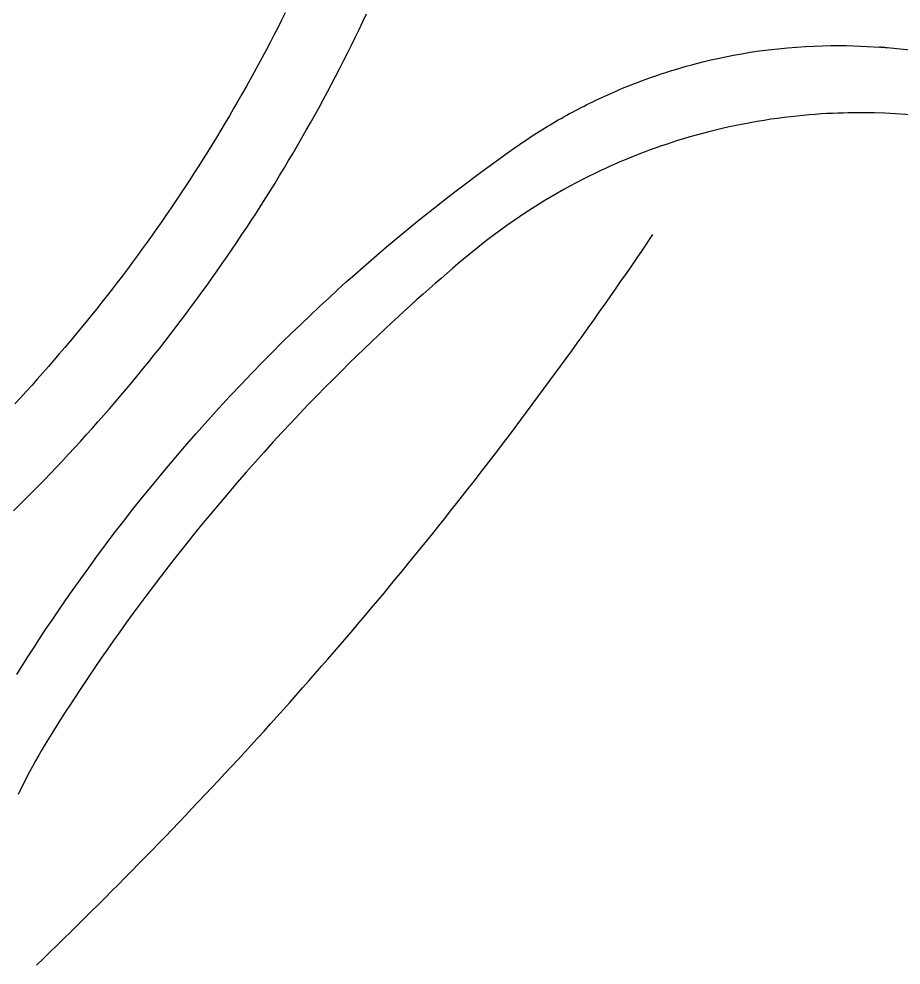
# Model space of a CAD drawing. Extents: x 403 to 503, y 484 to 637.
# Drawn here: x 465.38 to 474.07, y 530.59 to 539.92 of the extents above; entities that cross this region are included whole.
import ezdxf

# ---------------------------------------------------------------- set-up
doc = ezdxf.new("R2010")
doc.units = 0
doc.header["$MEASUREMENT"] = 0
doc.layers.add('1', color=4, linetype='Continuous')

# ---------------------------------------------------------------- blocks, each defined once
blk = doc.blocks.new('GRANDEE')
at = {"layer": '1', "color": 2, "linetype": 'Continuous'}
for points in [[(64.9832, 39.3297), (64.9463, 39.2559), (64.909, 39.1822), (64.8714, 39.1087), (64.8334, 39.0355), (64.795, 38.9624), (64.7563, 38.8896), (64.7172, 38.8169), (64.6777, 38.7445), (64.6379, 38.6722), (64.5977, 38.6002), (64.5572, 38.5283), (64.5162, 38.4567), (64.475, 38.3852), (64.4333, 38.314), (64.3913, 38.243), (64.349, 38.1721), (64.3063, 38.1015), (64.2632, 38.0312), (64.2198, 37.961), (64.176, 37.8911), (64.1318, 37.8213), (64.0873, 37.7518), (64.0425, 37.6826), (63.9973, 37.6135), (63.9518, 37.5447), (63.9059, 37.4761), (63.8596, 37.4078), (63.8131, 37.3396), (63.7661, 37.2718), (63.7188, 37.2041), (63.6712, 37.1367), (63.6233, 37.0696), (63.575, 37.0027), (63.5263, 36.936), (63.4774, 36.8696), (63.4281, 36.8034), (63.3784, 36.7375), (63.3285, 36.6718), (63.2782, 36.6064), (63.2275, 36.5412), (63.1766, 36.4763), (63.1253, 36.4117), (63.0737, 36.3473), (63.0217, 36.2832), (62.9695, 36.2193), (62.9169, 36.1558), (62.864, 36.0924), (62.8108, 36.0294), (62.7572, 35.9666), (62.7034, 35.9041), (62.6492, 35.8418), (62.5947, 35.7799), (62.5399, 35.7182), (62.4848, 35.6567), (62.4294, 35.5956), (62.3737, 35.5348), (62.3176, 35.4742)], [(62.3056, 34.4201), (62.367, 34.4807), (62.4282, 34.5417), (62.489, 34.6029), (62.5496, 34.6644), (62.6098, 34.7263), (62.6697, 34.7884), (62.7293, 34.8509), (62.7886, 34.9136), (62.8475, 34.9767), (62.9061, 35.04), (62.9645, 35.1037), (63.0224, 35.1676), (63.0801, 35.2318), (63.1374, 35.2963), (63.1944, 35.3612), (63.2511, 35.4263), (63.3075, 35.4916), (63.3635, 35.5573), (63.4191, 35.6233), (63.4745, 35.6895), (63.5295, 35.756), (63.5842, 35.8228), (63.6385, 35.8898), (63.6925, 35.9572), (63.7462, 36.0248), (63.7995, 36.0927), (63.8524, 36.1608), (63.9051, 36.2292), (63.9573, 36.2979), (64.0093, 36.3669), (64.0608, 36.4361), (64.1121, 36.5055), (64.1629, 36.5753), (64.2135, 36.6453), (64.2636, 36.7155), (64.3134, 36.786), (64.3629, 36.8567), (64.412, 36.9277), (64.4607, 36.999), (64.509, 37.0705), (64.557, 37.1422), (64.6047, 37.2142), (64.6519, 37.2864), (64.6989, 37.3588), (64.7454, 37.4315), (64.7915, 37.5045), (64.8373, 37.5776), (64.8828, 37.651), (64.9278, 37.7246), (64.9725, 37.7984), (65.0168, 37.8725), (65.0607, 37.9468), (65.1043, 38.0213), (65.1474, 38.096), (65.1902, 38.171), (65.2327, 38.2462), (65.2747, 38.3215), (65.3163, 38.3971), (65.3576, 38.4729), (65.3985, 38.5489), (65.439, 38.6251), (65.4791, 38.7015), (65.5188, 38.7782), (65.5581, 38.855), (65.5971, 38.932), (65.6356, 39.0093), (65.6738, 39.0867), (65.7116, 39.1643), (65.7489, 39.2421), (65.7859, 39.3201)]]:
    blk.add_lwpolyline(points, dxfattribs=at)
at = {"layer": '1', "color": 3, "linetype": 'Continuous'}
for points in [[(68.3653, 38.6084), (68.3857, 38.6165), (68.409, 38.6257), (68.435, 38.6359), (68.4638, 38.6469), (68.4952, 38.6588), (68.5291, 38.6713), (68.5655, 38.6844), (68.6042, 38.6981), (68.6452, 38.7123), (68.6884, 38.7268), (68.7338, 38.7416), (68.7811, 38.7566), (68.8304, 38.7717), (68.8816, 38.7869), (68.9345, 38.802), (68.9894, 38.8171), (69.0481, 38.8326), (69.1108, 38.8484), (69.1775, 38.8643), (69.2481, 38.8801), (69.3224, 38.8958), (69.4003, 38.911), (69.4818, 38.9258), (69.5668, 38.9398), (69.655, 38.9529), (69.7466, 38.9649), (69.8406, 38.9757), (69.9331, 38.9847), (70.0233, 38.9919), (70.1112, 38.9976), (70.1966, 39.0017), (70.2795, 39.0044), (70.3598, 39.0059), (70.4374, 39.0062), (70.5122, 39.0054), (70.5842, 39.0037), (70.6532, 39.0012), (70.7191, 38.998), (70.8415, 38.99)], [(70.9162, 38.9837), (70.9125, 38.984), (70.9087, 38.9844), (70.905, 38.9847), (70.9012, 38.985), (70.8975, 38.9854), (70.8938, 38.9857), (70.89, 38.986), (70.8863, 38.9863), (70.8826, 38.9867), (70.8788, 38.987), (70.8751, 38.9873), (70.8714, 38.9876), (70.8676, 38.9879), (70.8639, 38.9882), (70.8602, 38.9885), (70.8564, 38.9888), (70.8527, 38.9891), (70.849, 38.9894), (70.8415, 38.99)], [(71.2691, 38.947), (70.9162, 38.9837)], [(67.2542, 38.0044), (67.2794, 38.022), (67.3047, 38.0395), (67.3302, 38.0569), (67.3558, 38.0741), (67.3815, 38.0913), (67.4074, 38.1084), (67.4335, 38.1253), (67.4597, 38.1422), (67.4861, 38.1589), (67.5126, 38.1755), (67.5393, 38.192), (67.5661, 38.2084), (67.593, 38.2246), (67.6202, 38.2408), (67.6474, 38.2568), (67.6748, 38.2727), (67.7024, 38.2884), (67.7301, 38.3041), (67.758, 38.3196), (67.786, 38.335), (67.8142, 38.3502), (67.8425, 38.3653), (67.8709, 38.3803), (67.8995, 38.3952), (67.9283, 38.4099), (67.9572, 38.4244), (67.9863, 38.4389), (68.0154, 38.4532), (68.0448, 38.4673), (68.0743, 38.4813), (68.1038, 38.4951), (68.1332, 38.5087), (68.1625, 38.522), (68.1918, 38.535), (68.2209, 38.5478), (68.25, 38.5604), (68.279, 38.5728), (68.3079, 38.5849), (68.3653, 38.6084)], [(70.5807, 38.3434), (70.5317, 38.3427), (70.4811, 38.3415), (70.4291, 38.3399), (70.3756, 38.3377), (70.3208, 38.335), (70.2645, 38.3317), (70.207, 38.3277), (70.1481, 38.3231), (70.0879, 38.3178), (70.0265, 38.3118), (69.9639, 38.305), (69.9001, 38.2973), (69.8351, 38.2888), (69.769, 38.2795), (69.7018, 38.2692), (69.6335, 38.2579), (69.5642, 38.2456), (69.4949, 38.2325), (69.4262, 38.2187), (69.3583, 38.2041), (69.2911, 38.1889), (69.2249, 38.1732), (69.1595, 38.1569), (69.0952, 38.1401), (69.032, 38.1229), (68.97, 38.1052), (68.9092, 38.0872), (68.8498, 38.069), (68.792, 38.0505), (68.7361, 38.032), (68.6819, 38.0136), (68.6295, 37.9952), (68.5791, 37.9769), (68.5306, 37.9589), (68.484, 37.9412), (68.4395, 37.9238), (68.397, 37.9068), (68.3566, 37.8903), (68.3184, 37.8744), (68.2823, 37.8591), (68.2485, 37.8444), (68.2168, 37.8305), (68.1869, 37.8172), (68.1587, 37.8045), (68.1325, 37.7925), (68.1083, 37.7812), (68.0862, 37.7709), (68.0664, 37.7615), (68.0342, 37.746)], [(72.6019, 38.0156), (72.5055, 38.0479), (72.4086, 38.0786), (72.311, 38.1077), (72.2129, 38.1352), (72.1142, 38.161), (72.0149, 38.1852), (71.9151, 38.2077), (71.8149, 38.2285), (71.7141, 38.2477), (71.6129, 38.2651), (71.5113, 38.2808), (71.4093, 38.2948), (71.3069, 38.3071), (71.2041, 38.3176), (71.1009, 38.3264), (70.9974, 38.3334), (70.8937, 38.3386), (70.7896, 38.342), (70.5807, 38.3434)], [(62.3378, 32.8065), (62.392, 32.893), (62.4476, 32.9805), (62.5044, 33.0688), (62.5625, 33.158), (62.6224, 33.2487), (62.6854, 33.3428), (62.7516, 33.4402), (62.8208, 33.5407), (62.893, 33.6441), (62.9683, 33.7503), (63.0466, 33.859), (63.1279, 33.9701), (63.2121, 34.0833), (63.2992, 34.1985), (63.3893, 34.3156), (63.4823, 34.4345), (63.5784, 34.5552), (63.6776, 34.6776), (63.78, 34.8016), (63.8856, 34.9273), (63.9945, 35.0545), (64.1068, 35.1831), (64.2202, 35.3105), (64.3317, 35.4336), (64.4412, 35.5521), (64.5484, 35.6663), (64.6532, 35.7759), (64.7554, 35.881), (64.8547, 35.9815), (64.9509, 36.0775), (65.0455, 36.1704), (65.139, 36.2609), (65.2314, 36.349), (65.3223, 36.4345), (65.4118, 36.5175), (65.4996, 36.5979), (65.5855, 36.6756), (65.6695, 36.7506), (65.7513, 36.8227), (65.8308, 36.892), (65.9078, 36.9583), (65.9828, 37.0221), (66.0579, 37.0854), (66.1337, 37.1484), (66.21, 37.2113), (66.2869, 37.2739), (66.3643, 37.3362), (66.4424, 37.3983), (66.521, 37.4601), (66.6001, 37.5217), (66.6799, 37.583), (66.7602, 37.6441), (66.8411, 37.7049), (66.9226, 37.7654), (67.0046, 37.8256), (67.0873, 37.8855), (67.2542, 38.0044)], [(68.0342, 37.746), (67.9734, 37.7163), (67.9124, 37.6855), (67.8511, 37.6537), (67.7896, 37.6209), (67.7279, 37.587), (67.6659, 37.552), (67.6038, 37.516), (67.5416, 37.4789), (67.4792, 37.4407), (67.4168, 37.4014), (67.3542, 37.3609), (67.2917, 37.3193), (67.2291, 37.2766), (67.1665, 37.2327), (67.104, 37.1876), (67.0415, 37.1413), (66.9791, 37.0938), (66.9168, 37.0451), (66.7927, 36.9439)], [(62.5324, 29.9418), (62.6002, 30.0072), (62.6678, 30.0727), (62.7353, 30.1384), (62.8028, 30.2043), (62.8701, 30.2703), (62.9374, 30.3365), (63.0045, 30.4028), (63.0716, 30.4692), (63.1386, 30.5359), (63.2054, 30.6026), (63.2722, 30.6695), (63.3389, 30.7366), (63.4054, 30.8038), (63.4719, 30.8712), (63.5382, 30.9387), (63.6044, 31.0063), (63.6706, 31.0742), (63.7366, 31.1421), (63.8024, 31.2102), (63.8682, 31.2785), (63.9338, 31.3468), (63.9993, 31.4154), (64.0647, 31.4841), (64.1299, 31.5529), (64.195, 31.6219), (64.26, 31.691), (64.3248, 31.7602), (64.3895, 31.8296), (64.4541, 31.8991), (64.5185, 31.9688), (64.5828, 32.0386), (64.6469, 32.1086), (64.7108, 32.1787), (64.7746, 32.2489), (64.8383, 32.3193), (64.9018, 32.3898), (64.9651, 32.4604), (65.0283, 32.5312), (65.0913, 32.6021), (65.1542, 32.6732), (65.2169, 32.7444), (65.2794, 32.8157), (65.3418, 32.8872), (65.4041, 32.9588), (65.4661, 33.0306), (65.5281, 33.1025), (65.5898, 33.1746), (65.6514, 33.2467), (65.7128, 33.3191), (65.7741, 33.3915), (65.8352, 33.4641), (65.8961, 33.5368), (65.9569, 33.6096), (66.0175, 33.6826), (66.0779, 33.7557), (66.1381, 33.8289), (66.1982, 33.9022), (66.2581, 33.9756), (66.3178, 34.0492), (66.3774, 34.1229), (66.4368, 34.1966), (66.496, 34.2705), (66.555, 34.3445), (66.6138, 34.4186), (66.6725, 34.4928), (66.7309, 34.5671), (66.7892, 34.6415), (66.8473, 34.7161), (66.9052, 34.7907), (66.963, 34.8654), (67.0206, 34.9402), (67.0779, 35.0151), (67.1351, 35.0901), (67.1921, 35.1652), (67.249, 35.2404), (67.3056, 35.3157), (67.362, 35.391), (67.4183, 35.4664), (67.4744, 35.5419), (67.5302, 35.6175), (67.5859, 35.6931), (67.6414, 35.7688), (67.6966, 35.8446), (67.7517, 35.9204), (67.8066, 35.9963), (67.8613, 36.0723), (67.9158, 36.1483), (67.9701, 36.2245), (68.0242, 36.3006), (68.0782, 36.3769), (68.1319, 36.4532), (68.1855, 36.5296), (68.2389, 36.6061), (68.2921, 36.6826), (68.3451, 36.7592), (68.3979, 36.8359), (68.4505, 36.9126), (68.503, 36.9893), (68.6074, 37.143)], [(66.7927, 36.9439), (66.7399, 36.8996), (66.6861, 36.8541), (66.6313, 36.8073), (66.5754, 36.7593), (66.5186, 36.7101), (66.4608, 36.6598), (66.4021, 36.6082), (66.3425, 36.5554), (66.282, 36.5014), (66.2208, 36.4463), (66.1587, 36.3899), (66.0959, 36.3324), (66.0324, 36.2738), (65.968, 36.2138), (65.9016, 36.1514), (65.8329, 36.0862), (65.762, 36.0183), (65.6889, 35.9476), (65.6139, 35.8742), (65.5368, 35.798), (65.4579, 35.7192), (65.3772, 35.6377), (65.2949, 35.5535), (65.2109, 35.4666), (65.1254, 35.3771), (65.0385, 35.2849), (64.9507, 35.1906), (64.8628, 35.095), (64.7749, 34.998), (64.6869, 34.8998), (64.599, 34.8002), (64.511, 34.6992), (64.423, 34.5969), (64.335, 34.4932), (64.2471, 34.388), (64.1592, 34.2814), (64.0729, 34.1753), (63.9892, 34.0709), (63.9081, 33.9684), (63.8296, 33.8679), (63.7537, 33.7694), (63.6804, 33.6731), (63.6097, 33.5791), (63.5416, 33.4874), (63.4761, 33.3981), (63.4132, 33.3113), (63.3522, 33.2263), (63.2925, 33.1421), (63.2341, 33.0589), (63.177, 32.9767), (63.1213, 32.8955), (63.0669, 32.8156), (63.0139, 32.7368), (62.9623, 32.6593), (62.912, 32.5831), (62.8632, 32.5084), (62.8158, 32.4352), (62.7699, 32.3636), (62.6825, 32.2252)], [(62.6825, 32.2252), (62.6493, 32.1717), (62.6168, 32.118), (62.585, 32.064), (62.5537, 32.0098), (62.5231, 31.9554), (62.4931, 31.9007), (62.4638, 31.8459), (62.4351, 31.7909), (62.407, 31.7357), (62.3795, 31.6804), (62.3526, 31.6248)]]:
    blk.add_lwpolyline(points, dxfattribs=at)

msp = doc.modelspace()

# ---------------------------------------------------------------- block references
at = {"layer": '1'}
msp.add_blockref('GRANDEE', (403.0209, 500.6528), dxfattribs=at)

doc.saveas('drawing.dxf')
